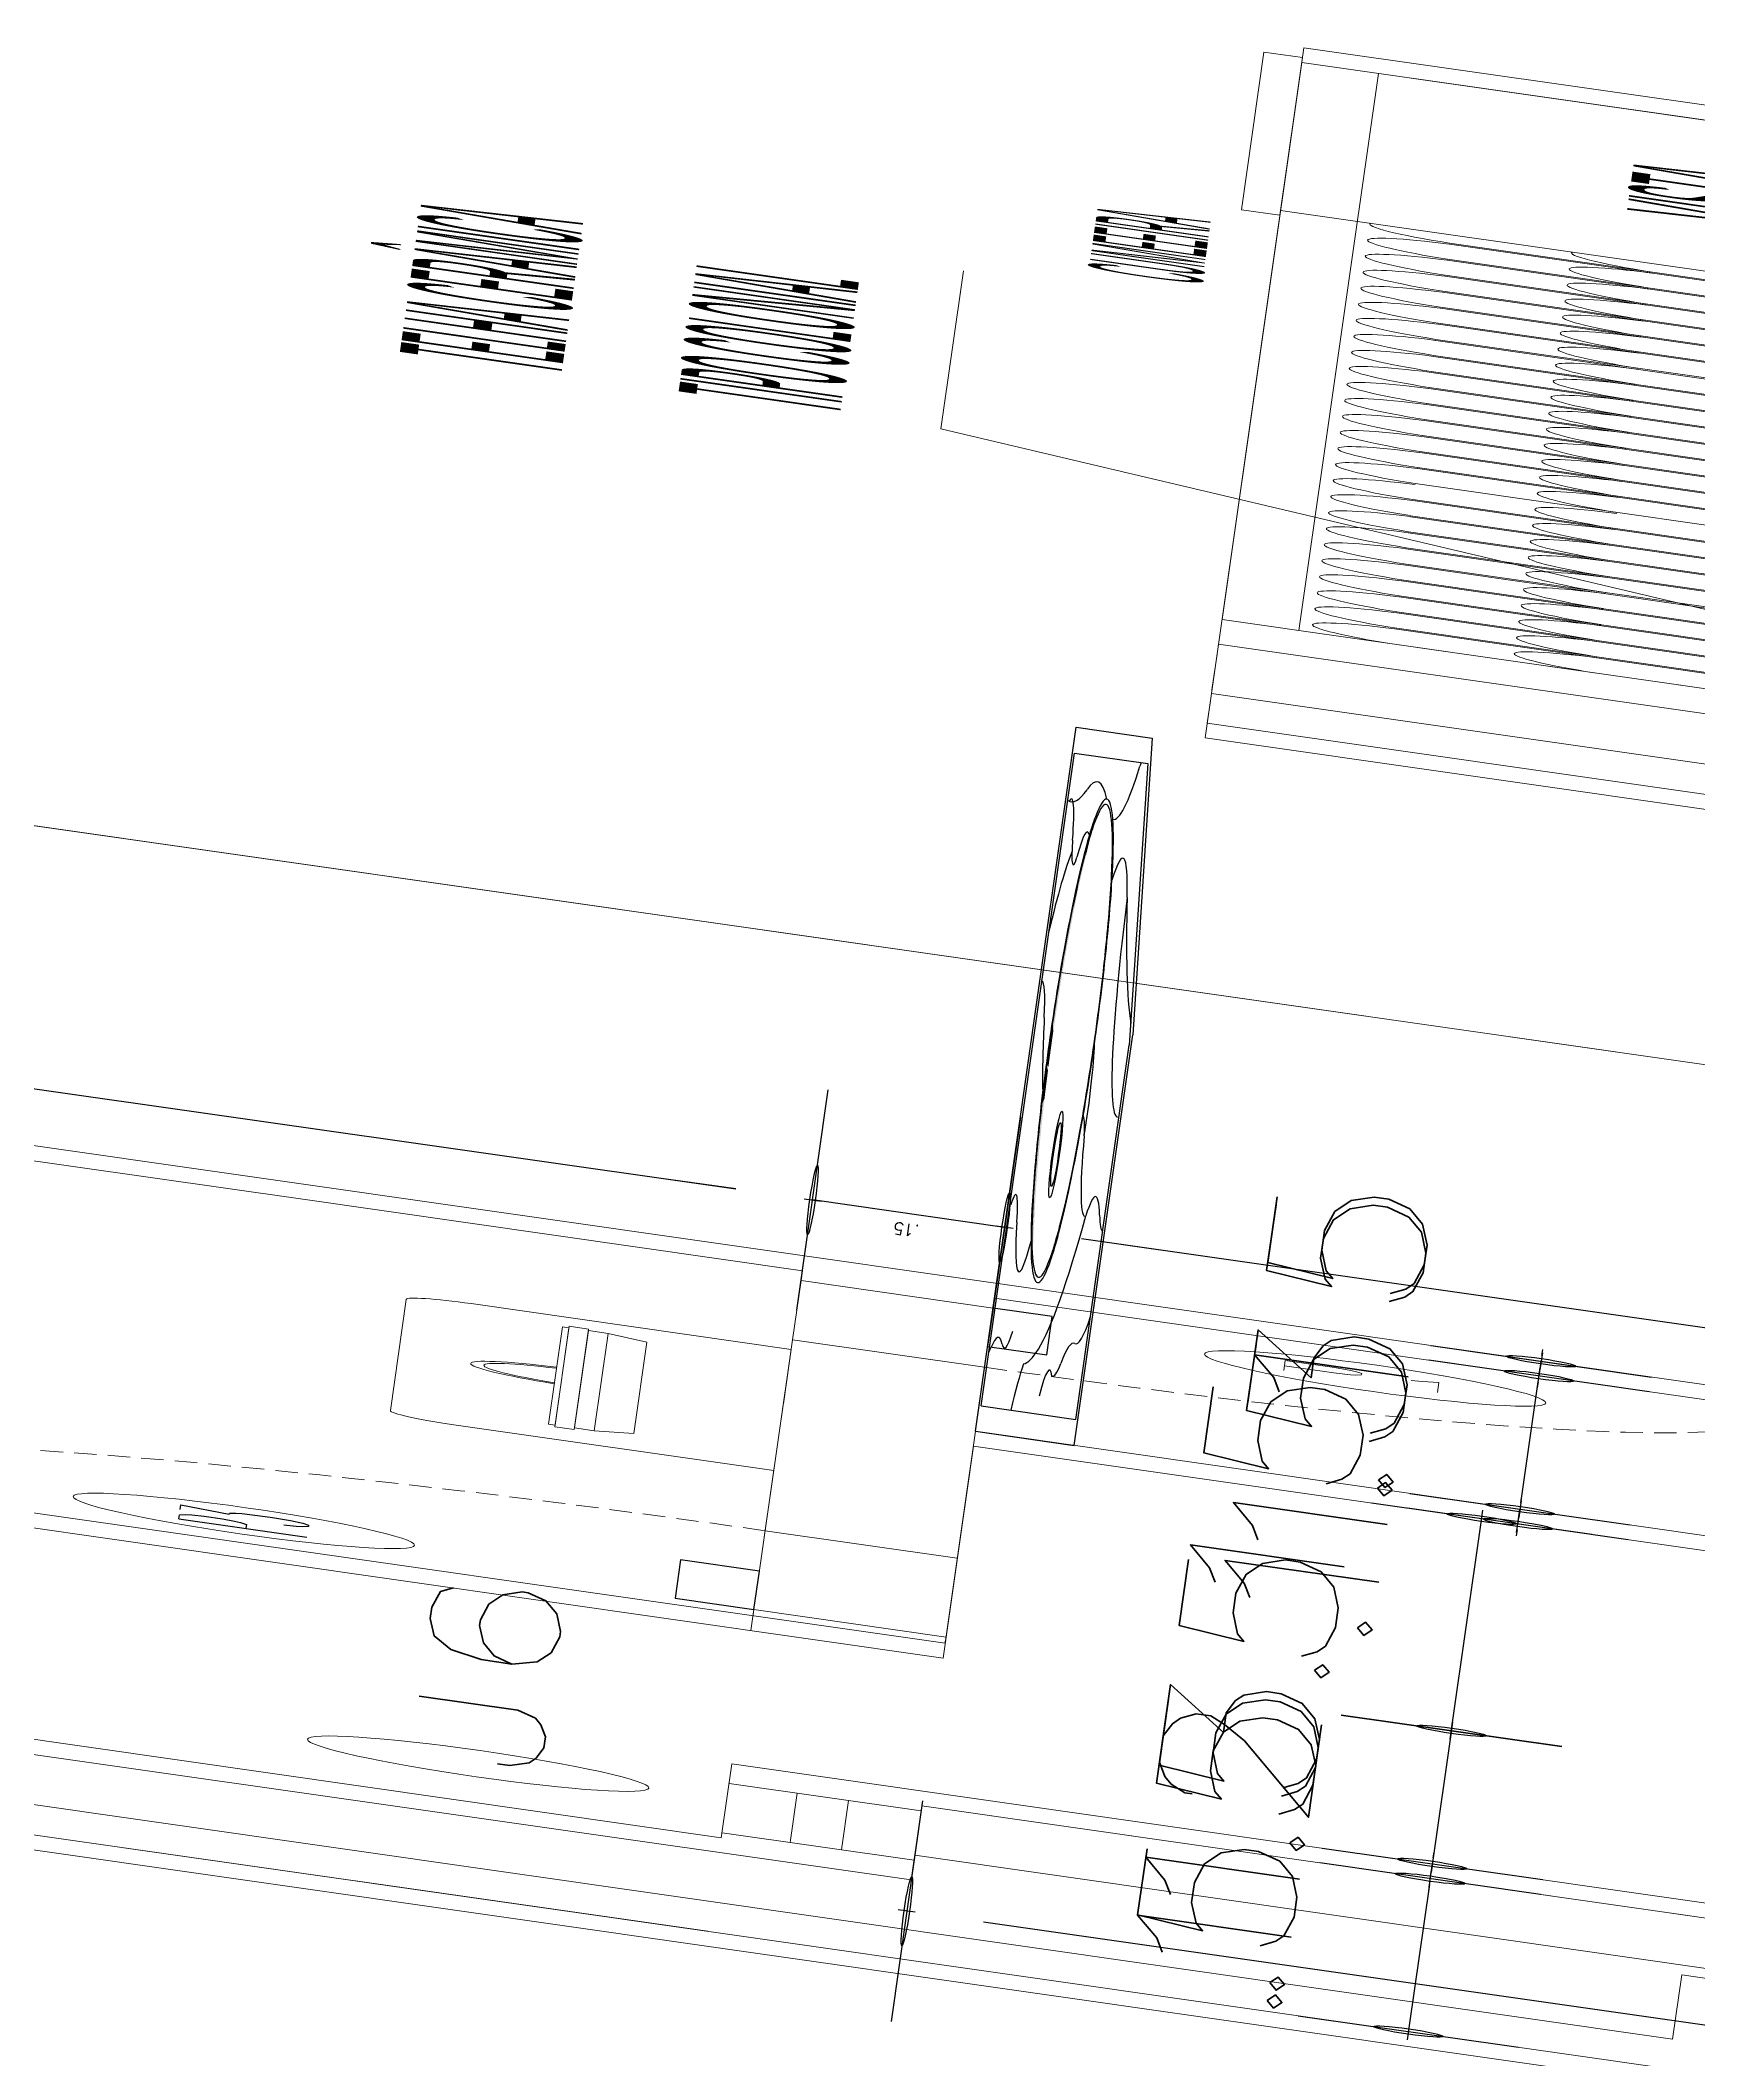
# Model space of a CAD drawing. Header units: millimetres. Extents: x -361192058 to 101130107379, y -14071650034 to 19218552450.
# Drawn here: x -135296 to -135219.9, y 41612.6 to 41705.3 of the extents above; entities that cross this region are included whole.
import ezdxf
from ezdxf.enums import TextEntityAlignment as Align

# ---------------------------------------------------------------- set-up
doc = ezdxf.new("R2010")
doc.units = ezdxf.units.MM
doc.header["$LTSCALE"] = 0.5
doc.linetypes.add('HIDDEN2', pattern=[0.1875, 0.125, -0.0625])
for name, color, linetype in [('02', 2, 'Continuous'), ('ARCO', 7, 'HIDDEN2'), ('COTAS', 7, 'Continuous'), ('DIVERSOS', 4, 'Continuous'), ('ESQUADRIA', 3, 'Continuous'), ('ESQUADRIAS', 3, 'Continuous'), ('MOBIL-I', 251, 'Continuous'), ('parede', 2, 'Continuous'), ('PISO', 8, 'Continuous'), ('texto pequeno', 3, 'Continuous'), ('TXT_1', 3, 'Continuous'), ('V5', 4, 'Continuous')]:
    doc.layers.add(name, color=color, linetype=linetype)
doc.styles.add('SANSSERIF', font='sas_____.pfb', dxfattribs={"height": 1})
doc.styles.get("Standard").update_dxf_attribs({"font": 'txt.shx', "height": 0.12})
doc.dimstyles.new('ESCALA50', dxfattribs={"dimtxt": 0.1, "dimasz": 0.06, "dimexe": 0.18, "dimexo": 0.06, "dimgap": 0.1, "dimtad": 1, "dimzin": 4, "dimdsep": 46, "dimtxsty": 'Standard', "dimblk1": 'BOLA', "dimblk2": 'BOLA', "dimsah": 1, "dimcen": -0.06, "dimse1": 1, "dimse2": 1, "dimclrd": 7, "dimclrt": 3, "dimadec": 0, "dimazin": 0, "dimtfac": 1, "dimtix": 1, "dimtmove": 0, "dimatfit": 3, "dimldrblk": 'BOLA', "dimfxl": 0, "dimtolj": 1, "dimtzin": 4, "dimarcsym": 0})

# ---------------------------------------------------------------- blocks, each defined once
blk = doc.blocks.new('BOLA')
for p, q in [((0, -1.435), (0, 1.435)), ((-1.435, 0), (1.435, 0))]:
    blk.add_line(p, q)
blk.add_circle((0, 0), 0.452)
blk = doc.blocks.new('*D896')
at = {"layer": 'Defpoints', "color": 0, "transparency": 16777216}
for p in [(4172.3324, 2437.9651), (4172.8959, 2437.9651), (4172.3324, 2430.9151)]:
    blk.add_point(p, dxfattribs=at)
at = {"layer": 'DIVERSOS', "color": 7, "lineweight": -2, "transparency": 16777216}
blk.add_line((4172.8959, 2430.9751), (4172.8959, 2437.9051), dxfattribs=at)
at = {"layer": 'DIVERSOS', "color": 7, "lineweight": -2, "transparency": 16777216, "xscale": 0.06, "yscale": 0.06, "zscale": 0.06}
for p, rotation in [((4172.8959, 2437.9651), 90), ((4172.8959, 2430.9151), 270)]:
    blk.add_blockref('BOLA', p, dxfattribs=dict(at, rotation=rotation))
at = {"layer": 'DIVERSOS', "color": 3, "lineweight": 18, "transparency": 16777216, "insert": (4172.7359, 2434.4401), "char_height": 0.12, "attachment_point": 5, "rotation": 90}
blk.add_mtext('\\A1;7.05', dxfattribs=at)
blk = doc.blocks.new('ADC_PE_AB1')
blk.add_lwpolyline([(0, -0.03), (1, -0.03), (1, 0), (0, 0)], close=True)
at = {"flags": 8}
blk.add_attdef('$PORTA', text='', height=0.09, dxfattribs=at).set_placement((0.5, -0.1569), align=Align.MIDDLE)
blk = doc.blocks.new('ADC_LAV_05')
for p, q in [((0, 0), (0, 0.55)), ((0, 0.55), (0.7704, 0.55)), ((0.7704, 0.55), (1, 0.3206)), ((0.02, 0.53), (0.7621, 0.53)), ((0.02, 0.02), (0.02, 0.53)), ((0.7621, 0.53), (0.98, 0.3123)), ((0.98, 0.02), (0.98, 0.3123)), ((1, 0), (1, 0.3206)), ((0.02, 0.02), (0.98, 0.02)), ((0, 0), (1, 0))]:
    blk.add_line(p, q)
for points in [[(0.4062, 0.1206, 0.083485), (0.4944, 0.1354, 0.090959), (0.566, 0.1759, 0.104004), (0.6157, 0.239, 0.115577), (0.6322, 0.3095, 0.115577), (0.6157, 0.38, 0.104004), (0.566, 0.443, 0.090959), (0.4944, 0.4835, 0.083485), (0.4062, 0.4983, 0.083485), (0.3179, 0.4835, 0.090959), (0.2463, 0.443, 0.104004), (0.1966, 0.38, 0.115577), (0.1801, 0.3095, 0.115577), (0.1966, 0.239, 0.104004), (0.2463, 0.1759, 0.090959), (0.3179, 0.1354, 0.083485)], [(0.4062, 0.1248, 0.083485), (0.493, 0.1394, 0.090959), (0.5633, 0.1791, 0.104004), (0.6119, 0.2408, 0.115577), (0.628, 0.3095, 0.115577), (0.6119, 0.3781, 0.104004), (0.5633, 0.4398, 0.090959), (0.493, 0.4795, 0.083485), (0.4062, 0.4941, 0.083485), (0.3193, 0.4795, 0.090959), (0.249, 0.4398, 0.104004), (0.2004, 0.3781, 0.115577), (0.1843, 0.3095, 0.115577), (0.2004, 0.2408, 0.104004), (0.249, 0.1791, 0.090959), (0.3193, 0.1394, 0.083485)]]:
    blk.add_lwpolyline(points, format="xyb", close=True)
for radius in [0.0339, 0.025]:
    blk.add_circle((0.4055, 0.2206), radius)
for centre, radius, start, end in [((0.4995, 0.9177), 0.4342, 269.3247, 295.8903), ((0.76, 0.3809), 0.1624, 113.3641, 115.8903), ((0.0559, 1.3962), 0.9039, 267.7229, 278.9638), ((0.2875, -0.0718), 0.5823, 78.2401, 98.9638), ((0.0552, 0.402), 0.0926, 41.3487, 101.8141), ((0.2605, 0.3465), 0.1245, 78.9955, 123.3333), ((0.2201, 0.1636), 0.3026, 106.3243, 131.3792), ((0.1665, 0.4999), 0.0556, 221.3487, 297.4318), ((0.6508, 0.2793), 0.1756, 56.1908, 116.2902), ((1.1381, 1.007), 0.7001, 236.1908, 255.5369), ((0.9639, 0.4778), 0.2217, 193.7216, 269.9715), ((0.0206, 0.2349), 0.1168, 49.9343, 90.2724), ((0.3586, 0.6369), 0.4085, 229.9343, 244.0853), ((0.5983, 0.255), 0.0641, 344.5869, 58.1135), ((0.6184, 0.1896), 0.0639, 49.2661, 86.8336), ((0.7799, 0.3241), 0.1475, 215.7175, 274.1895), ((0.8604, 0.032), 0.1609, 66.126, 115.6626), ((0.0641, 0.1144), 0.0713, 44.7702, 118.1843), ((0.363, 0.8774), 0.8206, 280.1922, 301.4107), ((0.9822, 0.3072), 0.1401, 246.126, 269.1113), ((0.2056, 0.2549), 0.1281, 224.7702, 306.3582), ((0.8722, 0.3475), 0.2696, 267.8834, 293.5615), ((0.1688, 0.2014), 0.1346, 258.1029, 296.1994), ((0.8511, -0.2259), 0.3042, 87.8834, 109.2677), ((-0.0155, 0.2328), 0.1744, 281.75, 286.3843), ((0.0957, -0.1456), 0.22, 78.1029, 106.3843), ((0.3613, 0.8866), 0.83, 271.4321, 280.1922), ((0.4585, -0.1421), 0.2131, 111.0015, 130.4729), ((0.6495, -0.0622), 0.1173, 74.3079, 124.9939), ((0.688, 0.2406), 0.19, 267.9474, 289.2677)]:
    blk.add_arc(centre, radius, start, end)
for points in [[(0.2777, 0.465), (0.2797, 0.4531), (0.2886, 0.471), (0.2899, 0.4611)], [(0.2886, 0.471), (0.2899, 0.4611), (0.3035, 0.4779), (0.2965, 0.4664)], [(0.3035, 0.4779), (0.2965, 0.4664), (0.3178, 0.4833), (0.3049, 0.4731)], [(0.2584, 0.4524), (0.2647, 0.4406), (0.2777, 0.465), (0.2797, 0.4531)], [(0.231, 0.4287), (0.2403, 0.4137), (0.2433, 0.4404), (0.2513, 0.4271)], [(0.2433, 0.4404), (0.2513, 0.4271), (0.2584, 0.4524), (0.2647, 0.4406)], [(0.2176, 0.4133), (0.2336, 0.4041), (0.231, 0.4287), (0.2403, 0.4137)], [(0.2049, 0.3949), (0.2213, 0.3828), (0.2176, 0.4133), (0.2336, 0.4041)], [(0.1966, 0.38), (0.2152, 0.3688), (0.2049, 0.3949), (0.2213, 0.3828)], [(0.19, 0.3646), (0.2108, 0.3551), (0.1966, 0.38), (0.2152, 0.3688)], [(0.1859, 0.352), (0.2075, 0.3406), (0.19, 0.3646), (0.2108, 0.3551)], [(0.1821, 0.3345), (0.2054, 0.3236), (0.1859, 0.352), (0.2075, 0.3406)], [(0.1808, 0.324), (0.205, 0.3144), (0.1821, 0.3345), (0.2054, 0.3236)], [(0.1801, 0.311), (0.2052, 0.3059), (0.1808, 0.324), (0.205, 0.3144)], [(0.1806, 0.2975), (0.2057, 0.2976), (0.1801, 0.311), (0.2052, 0.3059)], [(0.1813, 0.2898), (0.2072, 0.2867), (0.1806, 0.2975), (0.2057, 0.2976)], [(0.1847, 0.2717), (0.2109, 0.2698), (0.1816, 0.2882), (0.2076, 0.2844)], [(0.1894, 0.2561), (0.2133, 0.2622), (0.1847, 0.2717), (0.2109, 0.2698)], [(0.1979, 0.2364), (0.216, 0.2547), (0.1894, 0.2561), (0.2133, 0.2622)], [(0.2064, 0.2215), (0.2209, 0.2436), (0.1979, 0.2364), (0.216, 0.2547)], [(0.2176, 0.2056), (0.222, 0.2413), (0.2064, 0.2215), (0.2209, 0.2436)], [(0.2303, 0.1909), (0.2314, 0.2247), (0.2176, 0.2056), (0.222, 0.2413)], [(0.2433, 0.1785), (0.2403, 0.2118), (0.2303, 0.1909), (0.2314, 0.2247)], [(0.2571, 0.1674), (0.2482, 0.202), (0.2433, 0.1785), (0.2403, 0.2118)], [(0.2632, 0.1631), (0.2567, 0.1927), (0.2571, 0.1674), (0.2482, 0.202)], [(0.2742, 0.156), (0.2627, 0.1868), (0.2632, 0.1631), (0.2567, 0.1927)], [(0.2851, 0.1498), (0.2729, 0.1778), (0.2742, 0.156), (0.2627, 0.1868)], [(0.2956, 0.1445), (0.2839, 0.1687), (0.2851, 0.1498), (0.2729, 0.1778)], [(0.3256, 0.1339), (0.2928, 0.1613), (0.2956, 0.1445), (0.2839, 0.1687)], [(0.2966, 0.144), (0.3256, 0.1339), (0.2964, 0.1441), (0.3254, 0.133)], [(0.2964, 0.1441), (0.3254, 0.133), (0.3256, 0.1339), (0.3279, 0.1322)]]:
    blk.add_solid(points)
blk = doc.blocks.new('*D1442')
at = {"layer": 'Defpoints', "color": 0, "transparency": 16777216}
for p in [(4185.9588, 2437.8432), (4185.9588, 2433.4432), (4186.6764, 2433.4432)]:
    blk.add_point(p, dxfattribs=at)
at = {"layer": 'DIVERSOS', "color": 7, "lineweight": -2, "transparency": 16777216}
blk.add_line((4186.6764, 2437.7832), (4186.6764, 2433.5032), dxfattribs=at)
at = {"layer": 'DIVERSOS', "color": 7, "lineweight": -2, "transparency": 16777216, "xscale": 0.06, "yscale": 0.06, "zscale": 0.06}
for p, rotation in [((4186.6764, 2437.8432), 90), ((4186.6764, 2433.4432), 270)]:
    blk.add_blockref('BOLA', p, dxfattribs=dict(at, rotation=rotation))
at = {"layer": 'DIVERSOS', "color": 3, "lineweight": 18, "transparency": 16777216, "insert": (4186.5164, 2435.6432), "char_height": 0.12, "attachment_point": 5, "rotation": 90}
blk.add_mtext('\\A1;4.40', dxfattribs=at)
blk = doc.blocks.new('*D1425')
at = {"layer": 'Defpoints', "color": 0, "transparency": 16777216}
for p in [(4184.2353, 2433.4432), (4186.6764, 2433.4432), (4185.9588, 2433.2932)]:
    blk.add_point(p, dxfattribs=at)
at = {"layer": 'DIVERSOS', "color": 7, "lineweight": -2, "transparency": 16777216}
for p, q in [((4186.6764, 2433.5032), (4186.6764, 2433.5632)), ((4186.6764, 2433.2932), (4186.6764, 2433.4432)), ((4186.6764, 2433.2332), (4186.6764, 2433.1732))]:
    blk.add_line(p, q, dxfattribs=at)
at = {"layer": 'DIVERSOS', "color": 7, "lineweight": -2, "transparency": 16777216, "xscale": 0.06, "yscale": 0.06, "zscale": 0.06}
for p, rotation in [((4186.6764, 2433.4432), 270), ((4186.6764, 2433.2932), 90)]:
    blk.add_blockref('BOLA', p, dxfattribs=dict(at, rotation=rotation))
at = {"layer": 'DIVERSOS', "color": 3, "lineweight": 18, "transparency": 16777216, "insert": (4186.5164, 2433.3682), "char_height": 0.12, "attachment_point": 5, "rotation": 90}
blk.add_mtext('\\A1;.15', dxfattribs=at)
blk = doc.blocks.new('*D1426')
at = {"layer": 'Defpoints', "color": 0, "transparency": 16777216}
for p in [(4185.9588, 2433.2932), (4185.9588, 2430.9432), (4186.6764, 2430.9432)]:
    blk.add_point(p, dxfattribs=at)
at = {"layer": 'DIVERSOS', "color": 7, "lineweight": -2, "transparency": 16777216}
blk.add_line((4186.6764, 2433.2332), (4186.6764, 2431.0032), dxfattribs=at)
at = {"layer": 'DIVERSOS', "color": 7, "lineweight": -2, "transparency": 16777216, "xscale": 0.06, "yscale": 0.06, "zscale": 0.06}
for p, rotation in [((4186.6764, 2433.2932), 90), ((4186.6764, 2430.9432), 270)]:
    blk.add_blockref('BOLA', p, dxfattribs=dict(at, rotation=rotation))
at = {"layer": 'DIVERSOS', "color": 3, "lineweight": 18, "transparency": 16777216, "insert": (4186.5164, 2432.1182), "char_height": 0.12, "attachment_point": 5, "rotation": 90}
blk.add_mtext('\\A1;2.35', dxfattribs=at)
blk = doc.blocks.new('*D1460')
at = {"layer": 'Defpoints', "color": 0, "transparency": 16777216}
for p in [(4179.2588, 2434.0932), (4180.8088, 2433.2932), (4179.2588, 2432.8962)]:
    blk.add_point(p, dxfattribs=at)
at = {"layer": 'DIVERSOS', "color": 7, "lineweight": -2, "transparency": 16777216}
blk.add_line((4180.7488, 2432.8962), (4179.3188, 2432.8962), dxfattribs=at)
at = {"layer": 'DIVERSOS', "color": 7, "lineweight": -2, "transparency": 16777216, "xscale": 0.06, "yscale": 0.06, "zscale": 0.06, "rotation": 180}
blk.add_blockref('BOLA', (4179.2588, 2432.8962), dxfattribs=at)
at = {"layer": 'DIVERSOS', "color": 7, "lineweight": -2, "transparency": 16777216, "xscale": 0.06, "yscale": 0.06, "zscale": 0.06}
blk.add_blockref('BOLA', (4180.8088, 2432.8962), dxfattribs=at)
at = {"layer": 'DIVERSOS', "color": 3, "lineweight": 18, "transparency": 16777216, "insert": (4180.0338, 2433.0562), "char_height": 0.12, "attachment_point": 5}
blk.add_mtext('\\A1;1.55', dxfattribs=at)
blk = doc.blocks.new('*D1461')
at = {"layer": 'Defpoints', "color": 0, "transparency": 16777216}
for p in [(4180.8088, 2432.8962), (4180.9588, 2432.8962), (4180.9588, 2432.8962)]:
    blk.add_point(p, dxfattribs=at)
at = {"layer": 'DIVERSOS', "color": 7, "lineweight": -2, "transparency": 16777216}
for p, q in [((4180.7488, 2432.8962), (4180.6888, 2432.8962)), ((4180.8088, 2432.8962), (4180.9588, 2432.8962)), ((4181.0188, 2432.8962), (4181.0788, 2432.8962))]:
    blk.add_line(p, q, dxfattribs=at)
at = {"layer": 'DIVERSOS', "color": 7, "lineweight": -2, "transparency": 16777216, "xscale": 0.06, "yscale": 0.06, "zscale": 0.06}
blk.add_blockref('BOLA', (4180.8088, 2432.8962), dxfattribs=at)
at = {"layer": 'DIVERSOS', "color": 7, "lineweight": -2, "transparency": 16777216, "xscale": 0.06, "yscale": 0.06, "zscale": 0.06, "rotation": 180}
blk.add_blockref('BOLA', (4180.9588, 2432.8962), dxfattribs=at)
at = {"layer": 'DIVERSOS', "color": 3, "lineweight": 18, "transparency": 16777216, "insert": (4180.8838, 2433.0562), "char_height": 0.12, "attachment_point": 5}
blk.add_mtext('\\A1;.15', dxfattribs=at)
blk = doc.blocks.new('*D1431')
at = {"layer": 'Defpoints', "color": 0, "transparency": 16777216}
for p in [(4180.9588, 2433.2932), (4182.3088, 2433.2932), (4180.9588, 2432.8962)]:
    blk.add_point(p, dxfattribs=at)
at = {"layer": 'DIVERSOS', "color": 7, "lineweight": -2, "transparency": 16777216}
blk.add_line((4182.2488, 2432.8962), (4181.0188, 2432.8962), dxfattribs=at)
at = {"layer": 'DIVERSOS', "color": 7, "lineweight": -2, "transparency": 16777216, "xscale": 0.06, "yscale": 0.06, "zscale": 0.06, "rotation": 180}
blk.add_blockref('BOLA', (4180.9588, 2432.8962), dxfattribs=at)
at = {"layer": 'DIVERSOS', "color": 7, "lineweight": -2, "transparency": 16777216, "xscale": 0.06, "yscale": 0.06, "zscale": 0.06}
blk.add_blockref('BOLA', (4182.3088, 2432.8962), dxfattribs=at)
at = {"layer": 'DIVERSOS', "color": 3, "lineweight": 18, "transparency": 16777216, "insert": (4181.6338, 2433.0562), "char_height": 0.12, "attachment_point": 5}
blk.add_mtext('\\A1;1.35', dxfattribs=at)
blk = doc.blocks.new('*D1462')
at = {"layer": 'Defpoints', "color": 0, "transparency": 16777216}
for p in [(4182.3088, 2433.2932), (4184.4588, 2433.2932), (4184.4588, 2432.8962)]:
    blk.add_point(p, dxfattribs=at)
at = {"layer": 'DIVERSOS', "color": 7, "lineweight": -2, "transparency": 16777216}
blk.add_line((4182.3688, 2432.8962), (4184.3988, 2432.8962), dxfattribs=at)
at = {"layer": 'DIVERSOS', "color": 7, "lineweight": -2, "transparency": 16777216, "xscale": 0.06, "yscale": 0.06, "zscale": 0.06, "rotation": 180}
blk.add_blockref('BOLA', (4182.3088, 2432.8962), dxfattribs=at)
at = {"layer": 'DIVERSOS', "color": 7, "lineweight": -2, "transparency": 16777216, "xscale": 0.06, "yscale": 0.06, "zscale": 0.06}
blk.add_blockref('BOLA', (4184.4588, 2432.8962), dxfattribs=at)
at = {"layer": 'DIVERSOS', "color": 3, "lineweight": 18, "transparency": 16777216, "insert": (4183.3838, 2433.0562), "char_height": 0.12, "attachment_point": 5}
blk.add_mtext('\\A1;2.15', dxfattribs=at)
blk = doc.blocks.new('*D1464')
at = {"layer": 'Defpoints', "color": 0, "transparency": 16777216}
for p in [(4179.7425, 2433.2932), (4180.8088, 2433.2932), (4180.8088, 2427.1432)]:
    blk.add_point(p, dxfattribs=at)
at = {"layer": 'DIVERSOS', "color": 7, "lineweight": -2, "transparency": 16777216}
blk.add_line((4179.7425, 2427.2032), (4179.7425, 2433.2332), dxfattribs=at)
at = {"layer": 'DIVERSOS', "color": 7, "lineweight": -2, "transparency": 16777216, "xscale": 0.06, "yscale": 0.06, "zscale": 0.06}
for p, rotation in [((4179.7425, 2433.2932), 90), ((4179.7425, 2427.1432), 270)]:
    blk.add_blockref('BOLA', p, dxfattribs=dict(at, rotation=rotation))
at = {"layer": 'DIVERSOS', "color": 3, "lineweight": 18, "transparency": 16777216, "insert": (4179.5825, 2430.2182), "char_height": 0.12, "attachment_point": 5, "rotation": 90}
blk.add_mtext('\\A1;6.15', dxfattribs=at)
blk = doc.blocks.new('*D1773')
at = {"layer": '02', "color": 7, "lineweight": -2, "transparency": 16777216}
blk.add_line((4184.6688, 2432.868), (4185.8988, 2432.868), dxfattribs=at)
at = {"layer": 'Defpoints', "color": 0, "transparency": 16777216}
for p in [(4185.9588, 2432.868), (4184.6088, 2430.9503), (4185.9588, 2430.9503)]:
    blk.add_point(p, dxfattribs=at)
at = {"layer": '02', "color": 7, "lineweight": -2, "transparency": 16777216, "xscale": 0.06, "yscale": 0.06, "zscale": 0.06, "rotation": 180}
blk.add_blockref('BOLA', (4184.6088, 2432.868), dxfattribs=at)
at = {"layer": '02', "color": 7, "lineweight": -2, "transparency": 16777216, "xscale": 0.06, "yscale": 0.06, "zscale": 0.06}
blk.add_blockref('BOLA', (4185.9588, 2432.868), dxfattribs=at)
at = {"layer": '02', "color": 3, "transparency": 16777216, "insert": (4185.2838, 2433.028), "char_height": 0.12, "attachment_point": 5}
blk.add_mtext('\\A1;1.35', dxfattribs=at)
blk = doc.blocks.new('*D1774')
at = {"layer": '02', "color": 7, "lineweight": -2, "transparency": 16777216}
for p, q in [((4184.3988, 2432.868), (4184.3388, 2432.868)), ((4184.4588, 2432.868), (4184.6088, 2432.868)), ((4184.6688, 2432.868), (4184.7288, 2432.868))]:
    blk.add_line(p, q, dxfattribs=at)
at = {"layer": 'Defpoints', "color": 0, "transparency": 16777216}
for p in [(4184.4588, 2432.868), (4184.6088, 2432.868), (4184.6088, 2432.868)]:
    blk.add_point(p, dxfattribs=at)
at = {"layer": '02', "color": 7, "lineweight": -2, "transparency": 16777216, "xscale": 0.06, "yscale": 0.06, "zscale": 0.06}
blk.add_blockref('BOLA', (4184.4588, 2432.868), dxfattribs=at)
at = {"layer": '02', "color": 7, "lineweight": -2, "transparency": 16777216, "xscale": 0.06, "yscale": 0.06, "zscale": 0.06, "rotation": 180}
blk.add_blockref('BOLA', (4184.6088, 2432.868), dxfattribs=at)
at = {"layer": '02', "color": 3, "transparency": 16777216, "insert": (4184.5338, 2433.028), "char_height": 0.12, "attachment_point": 5}
blk.add_mtext('\\A1;.15', dxfattribs=at)
blk = doc.blocks.new('*D1775')
at = {"layer": '02', "color": 7, "lineweight": -2, "transparency": 16777216}
for p, q in [((4185.8988, 2432.868), (4185.8388, 2432.868)), ((4185.9588, 2432.868), (4186.1088, 2432.868)), ((4186.1688, 2432.868), (4186.2288, 2432.868))]:
    blk.add_line(p, q, dxfattribs=at)
at = {"layer": 'Defpoints', "color": 0, "transparency": 16777216}
for p in [(4185.9588, 2432.868), (4186.1088, 2432.868), (4186.1088, 2432.868)]:
    blk.add_point(p, dxfattribs=at)
at = {"layer": '02', "color": 7, "lineweight": -2, "transparency": 16777216, "xscale": 0.06, "yscale": 0.06, "zscale": 0.06}
blk.add_blockref('BOLA', (4185.9588, 2432.868), dxfattribs=at)
at = {"layer": '02', "color": 7, "lineweight": -2, "transparency": 16777216, "xscale": 0.06, "yscale": 0.06, "zscale": 0.06, "rotation": 180}
blk.add_blockref('BOLA', (4186.1088, 2432.868), dxfattribs=at)
at = {"layer": '02', "color": 3, "transparency": 16777216, "insert": (4186.0338, 2433.028), "char_height": 0.12, "attachment_point": 5}
blk.add_mtext('\\A1;.15', dxfattribs=at)
blk = doc.blocks.new('APROVADO QUADRA 21.2 MBVII')
at = {"layer": '02', "color": 8, "lineweight": 18}
for p, q in [((4179.5588, 2432.6932), (4179.5588, 2438.4932)), ((4192.2773, 2431.1104), (4192.2773, 2433.1934)), ((4192.7773, 2433.1934), (4192.7773, 2428.1934))]:
    blk.add_line(p, q, dxfattribs=at)
at = {"layer": '02', "color": 2, "lineweight": 18}
for p, q in [((4180.0588, 2437.9932), (4180.0588, 2433.2932)), ((4180.2088, 2437.8432), (4180.2088, 2433.4432)), ((4182.3088, 2437.8432), (4182.3088, 2433.2932)), ((4182.4588, 2437.8432), (4182.4588, 2433.2932)), ((4185.9588, 2433.8332), (4185.9588, 2433.4432)), ((4185.9588, 2433.2932), (4185.9588, 2430.9432))]:
    blk.add_line(p, q, dxfattribs=at)
at = {"layer": '02', "color": 0, "lineweight": 18}
for p, q in [((4182.4588, 2437.8432), (4182.4588, 2433.2932)), ((4182.4588, 2433.2932), (4185.9588, 2433.2932))]:
    blk.add_line(p, q, dxfattribs=at)
at = {"layer": '02', "color": 7, "lineweight": 18}
for p, q in [((4180.2583, 2433.4432), (4180.2583, 2433.2932)), ((4180.7583, 2433.4432), (4180.7583, 2433.2932))]:
    blk.add_line(p, q, dxfattribs=at)
at = {"layer": '02', "color": 0, "linetype": 'HIDDEN2', "lineweight": 18}
blk.add_line((4191.9773, 2433.1934), (4192.7773, 2433.1934), dxfattribs=at)
at = {"layer": '02', "lineweight": 18}
for points in [[(4189.29, 2443.4403), (4175.4514, 2443.4403), (4175.4514, 2409.6235), (4189.29, 2409.6235)], [(4189.29, 2434.2398), (4201.81, 2434.2398), (4201.81, 2425.7872), (4189.29, 2425.7872)]]:
    blk.add_lwpolyline(points, close=True, dxfattribs=at)
at = {"layer": 'ARCO', "lineweight": 18}
for centre, radius, start, end in [((4182.5219, 2433.4432), 0.8, 360, 90), ((4185.8588, 2433.2932), 0.6, 180, 270)]:
    blk.add_arc(centre, radius, start, end, dxfattribs=at)
at = {"layer": 'COTAS', "lineweight": 18}
for p, q in [((4191.8273, 2433.1934), (4198.8273, 2433.1934)), ((4191.8273, 2430.7434), (4191.8273, 2433.1934)), ((4191.9773, 2430.7934), (4191.9773, 2433.1934)), ((4198.6773, 2430.7434), (4198.6773, 2433.1934)), ((4198.8273, 2433.1934), (4198.8273, 2430.7434))]:
    blk.add_line(p, q, dxfattribs=at)
at = {"layer": 'DIVERSOS', "lineweight": 18}
for p, q in [((4193.3525, 2432.4306), (4194.5231, 2433.4295)), ((4194.5231, 2433.4295), (4196.1243, 2433.4295)), ((4198.7273, 2433.2234), (4197.1273, 2433.2234)), ((4197.1273, 2433.2234), (4197.1273, 2433.1934)), ((4198.7273, 2433.1934), (4198.7273, 2433.2234)), ((4193.0273, 2433.1934), (4193.0273, 2431.1104)), ((4197.1273, 2433.1934), (4198.7273, 2433.1934))]:
    blk.add_line(p, q, dxfattribs=at)
blk.add_lwpolyline([(4198.6773, 2432.2434), (4198.6773, 2433.1934), (4197.1773, 2433.1934), (4197.1773, 2432.2434)], close=True, dxfattribs=at)
at = {"layer": 'ESQUADRIA', "lineweight": 18}
for p, q in [((4180.7583, 2433.39), (4180.2583, 2433.39)), ((4180.7583, 2433.35), (4180.2583, 2433.35))]:
    blk.add_line(p, q, dxfattribs=at)
at = {"layer": 'MOBIL-I', "lineweight": 18}
for p, q in [((4185.1111, 2433.7432), (4183.9833, 2433.7432)), ((4183.9333, 2433.6932), (4183.9333, 2433.4432)), ((4185.1611, 2433.6932), (4185.1611, 2433.4432)), ((4185.1611, 2433.4432), (4183.2565, 2433.4432))]:
    blk.add_line(p, q, dxfattribs=at)
for points in [[(4185.0751, 2433.6004), (4185.0751, 2433.6156), (4184.0571, 2433.6156), (4184.0571, 2433.6004)], [(4185.0598, 2433.6156), (4185.0598, 2433.6207), (4184.0724, 2433.6207), (4184.0724, 2433.6156)], [(4185.0598, 2433.5851), (4185.0598, 2433.6004), (4184.0724, 2433.6004), (4184.0724, 2433.5851)], [(4185.0293, 2433.5545), (4185.0598, 2433.5851), (4184.0724, 2433.5851), (4184.1029, 2433.5545)]]:
    blk.add_lwpolyline(points, close=True, dxfattribs=at)
for centre, radius, start, end in [((4183.9833, 2433.6932), 0.05, 90, 180), ((4185.1111, 2433.6932), 0.05, 0, 90), ((4184.5661, 2433.6004), 0.0865, 13.6117, 166.3883), ((4184.5661, 2433.6004), 0.0763, 15.4696, 164.5304)]:
    blk.add_arc(centre, radius, start, end, dxfattribs=at)
at = {"layer": 'parede', "lineweight": 18}
for p, q in [((4179.1088, 2416.1432), (4179.1088, 2441.1432)), ((4186.1088, 2441.1432), (4186.1088, 2416.1432)), ((4185.9588, 2437.8432), (4185.9588, 2433.8332)), ((4179.2588, 2433.4432), (4179.2588, 2437.0432)), ((4179.2588, 2416.6432), (4179.2588, 2434.0932)), ((4180.9588, 2433.4432), (4180.2088, 2433.4432)), ((4180.9588, 2432.6369), (4180.9588, 2433.4432)), ((4182.3588, 2433.4432), (4182.3088, 2433.4432)), ((4182.5219, 2433.4432), (4182.5219, 2433.2932)), ((4185.2588, 2433.4432), (4183.1588, 2433.4432)), ((4183.3219, 2433.4432), (4183.3219, 2433.2932)), ((4185.2588, 2433.4432), (4184.6088, 2433.4432)), ((4185.2588, 2433.4432), (4185.2588, 2433.2932)), ((4185.9588, 2433.4432), (4185.8588, 2433.4432)), ((4185.9588, 2433.4432), (4185.8588, 2433.4432)), ((4185.8588, 2433.4432), (4185.8588, 2433.2932)), ((4180.8088, 2433.2932), (4180.6588, 2433.2932)), ((4180.8088, 2433.2932), (4180.6588, 2433.2932)), ((4180.8088, 2432.6369), (4180.8088, 2433.2932)), ((4182.5219, 2433.2932), (4182.3088, 2433.2932)), ((4184.4588, 2433.2932), (4183.1588, 2433.2932)), ((4184.4588, 2433.2932), (4184.4588, 2430.7932)), ((4185.2588, 2433.2932), (4184.6088, 2433.2932)), ((4184.6088, 2433.2932), (4184.6088, 2430.9432)), ((4185.2588, 2433.2932), (4184.6088, 2433.2932))]:
    blk.add_line(p, q, dxfattribs=at)
for points in [[(4182.4719, 2433.4432), (4182.5219, 2433.4432), (4182.5219, 2433.2932), (4182.4719, 2433.2932)], [(4183.3719, 2433.4432), (4183.3219, 2433.4432), (4183.3219, 2433.2932), (4183.3719, 2433.2932)], [(4185.2588, 2433.2932), (4185.2588, 2433.2932), (4185.2588, 2433.4432), (4185.2588, 2433.4432)], [(4185.8588, 2433.2932), (4185.8588, 2433.2932), (4185.8588, 2433.4432), (4185.8588, 2433.4432)], [(4180.0588, 2433.2932), (4180.8088, 2433.2932), (4180.8088, 2432.6369)]]:
    blk.add_lwpolyline(points, dxfattribs=at)
at = {"layer": 'PISO', "lineweight": 18}
for p, q in [((4182.3588, 2433.4432), (4183.1588, 2433.4432)), ((4185.8588, 2433.4432), (4185.2588, 2433.4432)), ((4180.3088, 2433.2932), (4180.3088, 2426.4932)), ((4182.5219, 2433.2932), (4183.1588, 2433.2932)), ((4185.2588, 2433.2932), (4185.8588, 2433.2932)), ((4179.5588, 2432.6932), (4180.2088, 2432.6932)), ((4180.2088, 2432.6932), (4180.2088, 2426.3932))]:
    blk.add_line(p, q, dxfattribs=at)
for centre in [(4182.6788, 2433.8432), (4180.5985, 2433.6374), (4185.7019, 2432.9932)]:
    blk.add_circle(centre, 0.1333, dxfattribs=at)
at = {"layer": 'V5', "lineweight": 18}
for p, q in [((4198.6773, 2433.1934), (4193.0273, 2433.1934)), ((4198.6773, 2433.1334), (4193.0273, 2433.1334)), ((4198.6773, 2431.1725), (4198.6773, 2433.108)), ((4193.0273, 2431.1104), (4193.0273, 2433.0604)), ((4193.1797, 2431.1725), (4193.1797, 2433.0604)), ((4193.1899, 2431.1725), (4193.1899, 2433.0604)), ((4193.3423, 2431.1725), (4193.3423, 2433.0604)), ((4193.3525, 2431.1725), (4193.3525, 2433.0604)), ((4193.5049, 2431.1725), (4193.5049, 2433.0604)), ((4193.515, 2431.1725), (4193.515, 2433.0604)), ((4193.6675, 2431.1725), (4193.6675, 2433.0604)), ((4193.6776, 2431.1725), (4193.6776, 2433.0604)), ((4193.83, 2431.1725), (4193.83, 2433.0604)), ((4193.8402, 2431.1725), (4193.8402, 2433.0604)), ((4193.9926, 2431.1725), (4193.9926, 2433.0604)), ((4194.0028, 2431.1725), (4194.0028, 2433.0604)), ((4194.1552, 2431.1725), (4194.1552, 2433.0604)), ((4194.1653, 2431.1725), (4194.1653, 2433.0604)), ((4194.3177, 2431.1725), (4194.3177, 2433.0604)), ((4194.3279, 2431.1725), (4194.3279, 2433.0604)), ((4194.4803, 2431.1725), (4194.4803, 2433.0604)), ((4194.4905, 2431.1725), (4194.4905, 2433.0604)), ((4194.653, 2431.1725), (4194.653, 2433.0604)), ((4194.8054, 2431.1725), (4194.8054, 2433.0604)), ((4194.8156, 2431.1725), (4194.8156, 2433.0604)), ((4194.968, 2431.1725), (4194.968, 2433.0604)), ((4194.9782, 2431.1725), (4194.9782, 2433.0604)), ((4195.1306, 2431.1725), (4195.1306, 2433.0604)), ((4195.1407, 2431.1725), (4195.1407, 2433.0604)), ((4195.2932, 2431.1725), (4195.2932, 2433.0604)), ((4195.3033, 2431.1725), (4195.3033, 2433.0604)), ((4195.4557, 2431.1725), (4195.4557, 2433.0604)), ((4195.4659, 2431.1725), (4195.4659, 2433.0604)), ((4195.6183, 2431.1725), (4195.6183, 2433.0604)), ((4195.6285, 2431.1725), (4195.6285, 2433.0604)), ((4195.7809, 2431.1725), (4195.7809, 2433.0604)), ((4195.791, 2431.1725), (4195.791, 2433.0604)), ((4195.9434, 2431.1725), (4195.9434, 2433.0604)), ((4195.9536, 2431.1725), (4195.9536, 2433.0604)), ((4196.106, 2431.1725), (4196.106, 2433.0604)), ((4196.1162, 2431.1725), (4196.1162, 2433.0604)), ((4196.2686, 2431.1725), (4196.2686, 2433.0604)), ((4196.2787, 2431.1725), (4196.2787, 2433.0604)), ((4196.4311, 2431.1725), (4196.4311, 2433.0604)), ((4196.4413, 2431.1725), (4196.4413, 2433.0604)), ((4196.5937, 2431.1725), (4196.5937, 2433.0604)), ((4196.6039, 2431.1725), (4196.6039, 2433.0604)), ((4196.7563, 2431.1725), (4196.7563, 2433.0604)), ((4196.7664, 2431.1725), (4196.7664, 2433.0604)), ((4196.9189, 2431.1725), (4196.9189, 2433.0604)), ((4196.929, 2431.1725), (4196.929, 2433.0604)), ((4197.0814, 2431.1725), (4197.0814, 2433.0604)), ((4197.0916, 2431.1725), (4197.0916, 2433.0604))]:
    blk.add_line(p, q, dxfattribs=at)
for centre, start in [((4193.1035, 2433.0459), 10.8161), ((4193.2661, 2433.0459), 10.8161), ((4193.4287, 2433.0459), 10.8161), ((4193.5913, 2433.0459), 10.8161), ((4193.7538, 2433.0459), 10.8161), ((4193.9164, 2433.0459), 10.8161), ((4194.079, 2433.0459), 10.8161), ((4194.2415, 2433.0459), 10.8161), ((4194.4041, 2433.0459), 10.8161), ((4194.5667, 2433.0459), 10.8161), ((4194.7292, 2433.0459), 10.8161), ((4194.8918, 2433.0459), 10.8161), ((4195.0544, 2433.0459), 10.8161), ((4195.217, 2433.0459), 10.8161), ((4195.3795, 2433.0459), 10.8161), ((4195.5421, 2433.0459), 10.8161), ((4195.7047, 2433.0459), 10.8161), ((4195.8672, 2433.0459), 10.8161), ((4196.0298, 2433.0459), 10.8161), ((4196.1924, 2433.0459), 10.8161), ((4196.3549, 2433.0459), 10.8161), ((4196.5175, 2433.0459), 10.8161), ((4196.6801, 2433.0459), 10.8161), ((4196.8427, 2433.0459), 10.8161), ((4197.0052, 2433.0459), 10.8161), ((4197.1678, 2433.0459), 82.932), ((4193.1035, 2432.8884), 10.8161), ((4193.2661, 2432.8884), 10.8161), ((4193.4287, 2432.8884), 10.8161), ((4193.5913, 2432.8884), 10.8161), ((4193.7538, 2432.8884), 10.8161), ((4193.9164, 2432.8884), 10.8161), ((4194.079, 2432.8884), 10.8161), ((4194.2415, 2432.8884), 10.8161), ((4194.4041, 2432.8884), 10.8161), ((4194.5667, 2432.8884), 10.8161), ((4194.7292, 2432.8884), 10.8161), ((4194.8918, 2432.8884), 10.8161), ((4195.0544, 2432.8884), 10.8161), ((4195.217, 2432.8884), 10.8161), ((4195.3795, 2432.8884), 10.8161), ((4195.5421, 2432.8884), 10.8161), ((4195.7047, 2432.8884), 10.8161), ((4195.8672, 2432.8884), 10.8161), ((4196.0298, 2432.8884), 10.8161), ((4196.1924, 2432.8884), 10.8161), ((4196.3549, 2432.8884), 10.8161), ((4196.5175, 2432.8884), 10.8161), ((4196.6801, 2432.8884), 10.8161), ((4196.8427, 2432.8884), 10.8161), ((4197.0052, 2432.8884), 10.8161), ((4197.1678, 2432.8884), 82.932)]:
    blk.add_arc(centre, 0.0776, start, 169.1839, dxfattribs=at)
at = {"layer": 'ESQUADRIAS', "lineweight": 18}
ref = blk.add_blockref('ADC_PE_AB1', (4182.5219, 2433.4432), dxfattribs=dict(at, xscale=0.8000000000001819, zscale=0.8000000000001819, rotation=90))
ref.add_attrib('$PORTA', 'P3', dxfattribs={"layer": 'TXT_1', "height": 0.1, "flags": 8}).set_placement((4182.6788, 2433.8432), align=Align.MIDDLE)
ref = blk.add_blockref('ADC_PE_AB1', (4185.8588, 2433.2932), dxfattribs=dict(at, xscale=0.599999999999909, zscale=0.599999999999909, rotation=269.9999999999999))
ref.add_attrib('$PORTA', 'P1', dxfattribs={"layer": 'TXT_1', "height": 0.1, "rotation": 270, "flags": 8}).set_placement((4185.7019, 2432.9932), align=Align.MIDDLE)
at = {"layer": 'MOBIL-I', "lineweight": 18, "rotation": 269.9999999999999}
blk.add_blockref('ADC_LAV_05', (4184.6088, 2433.2932), dxfattribs=at)
at = {"color": 0, "lineweight": 13, "flags": 8}
for p in [(4700.7247, 2280.1125), (4699.5738, 2277.8964), (4702.3546, 2276.195), (4703.6722, 2274.085), (4699.8445, 2272.2194), (4703.0488, 2270.137), (4703.0877, 2267.9803), (4700.6523, 2261.5216), (4700.7007, 2257.1593)]:
    blk.add_attdef('NIVEL', p, '', height=0.075, dxfattribs=at)
for rotation, width, p in [(90, 0.8, (4700.8205, 2275.7521)), (270, 0.6, (4703.8437, 2274.9021)), (90, 0.8, (4701.5575, 2268.5021)), (180, 0.6, (4651.1817, 2236.1931))]:
    blk.add_attdef('$PORTA', text='', height=0.09, rotation=rotation, dxfattribs=dict(at, width=width)).set_placement(p, align=Align.MIDDLE)
for p in [(4654.176, 2240.463), (4648.499, 2240.1923), (4637.8012, 2239.3845), (4633.4388, 2239.3361), (4656.3921, 2239.3121), (4652.4746, 2237.6822), (4646.4166, 2236.988), (4644.2598, 2236.9491), (4650.3646, 2236.3646)]:
    blk.add_attdef('NIVEL', p, '', height=0.075, rotation=270, dxfattribs=at)
at = {"color": 0, "lineweight": 13, "width": 0.8, "flags": 8}
for p in [(4652.0317, 2239.2163), (4644.7817, 2238.4793)]:
    blk.add_attdef('$PORTA', text='', height=0.09, dxfattribs=at).set_placement(p, align=Align.MIDDLE)
at = {"layer": 'DIVERSOS', "lineweight": 18, "insert": (4180.5122, 2433.6899), "char_height": 0.10106, "width": 0.373078, "attachment_point": 1}
blk.add_mtext('{\\C3;J6}', dxfattribs=at)
at = {"layer": 'texto pequeno', "lineweight": 18, "style": 'SANSSERIF'}
for s, height, p in [('TELHA CERÂMICA', 0.126, (4194.5154, 2433.7258)), ('TIPO COLONIAL', 0.126, (4194.5192, 2433.5082)), ('CUMEEIRA', 0.0882, (4196.3162, 2433.2455)), ('VISTA', 0.126, (4197.6754, 2432.8023))]:
    blk.add_text(s, height=height, dxfattribs=at).set_placement(p)
at = {"layer": '02', "color": 6}
for base, p1, p2, picture, middle in [((4184.6088, 2432.868), (4184.4588, 2432.868), (4184.6088, 2432.868), '*D1774', (4184.5338, 2433.028)), ((4185.9588, 2432.868), (4184.6088, 2430.9503), (4185.9588, 2430.9503), '*D1773', (4185.2838, 2433.028)), ((4186.1088, 2432.868), (4185.9588, 2432.868), (4186.1088, 2432.868), '*D1775', (4186.0338, 2433.028))]:
    dim = blk.add_linear_dim(base=base, p1=p1, p2=p2, dimstyle='ESCALA50', override={"dimfxl": 0.18}, dxfattribs=at)
    dim.commit()
    dim.dimension.update_dxf_attribs({"geometry": picture, "text_midpoint": middle})
at = {"layer": 'DIVERSOS', "lineweight": 18}
for base, p1, p2, picture, middle in [((4172.8959, 2437.9651), (4172.3324, 2430.9151), (4172.3324, 2437.9651), '*D896', (4172.7359, 2434.4401)), ((4186.6764, 2433.4432), (4185.9588, 2437.8432), (4185.9588, 2433.4432), '*D1442', (4186.5164, 2435.6432)), ((4186.6764, 2433.4432), (4185.9588, 2433.2932), (4184.2353, 2433.4432), '*D1425', (4186.5164, 2433.3682)), ((4179.7425, 2433.2932), (4180.8088, 2427.1432), (4180.8088, 2433.2932), '*D1464', (4179.5825, 2430.2182)), ((4186.6764, 2430.9432), (4185.9588, 2433.2932), (4185.9588, 2430.9432), '*D1426', (4186.5164, 2432.1182))]:
    dim = blk.add_linear_dim(base=base, p1=p1, p2=p2, angle=90, dimstyle='ESCALA50', dxfattribs=at)
    dim.commit()
    dim.dimension.update_dxf_attribs({"geometry": picture, "text_midpoint": middle})
for base, p1, p2, picture, middle in [((4179.2588, 2432.8962), (4180.8088, 2433.2932), (4179.2588, 2434.0932), '*D1460', (4180.0338, 2433.0562)), ((4180.9588, 2432.8962), (4182.3088, 2433.2932), (4180.9588, 2433.2932), '*D1431', (4181.6338, 2433.0562)), ((4184.4588, 2432.8962), (4182.3088, 2433.2932), (4184.4588, 2433.2932), '*D1462', (4183.3838, 2433.0562)), ((4180.9588, 2432.8962), (4180.8088, 2432.8962), (4180.9588, 2432.8962), '*D1461', (4180.8838, 2433.0562))]:
    dim = blk.add_linear_dim(base=base, p1=p1, p2=p2, dimstyle='ESCALA50', dxfattribs=at)
    dim.commit()
    dim.dimension.update_dxf_attribs({"geometry": picture, "text_midpoint": middle})

msp = doc.modelspace()

# ---------------------------------------------------------------- block references
at = {"layer": '02', "color": 0, "lineweight": 30, "xscale": -4.574818403918471, "yscale": -59.40450511825884, "zscale": 4.574818403918471, "rotation": 261.8606972171988}
msp.add_blockref('APROVADO QUADRA 21.2 MBVII', (5129.041, 2225.201), dxfattribs=at)

doc.saveas('drawing.dxf')
